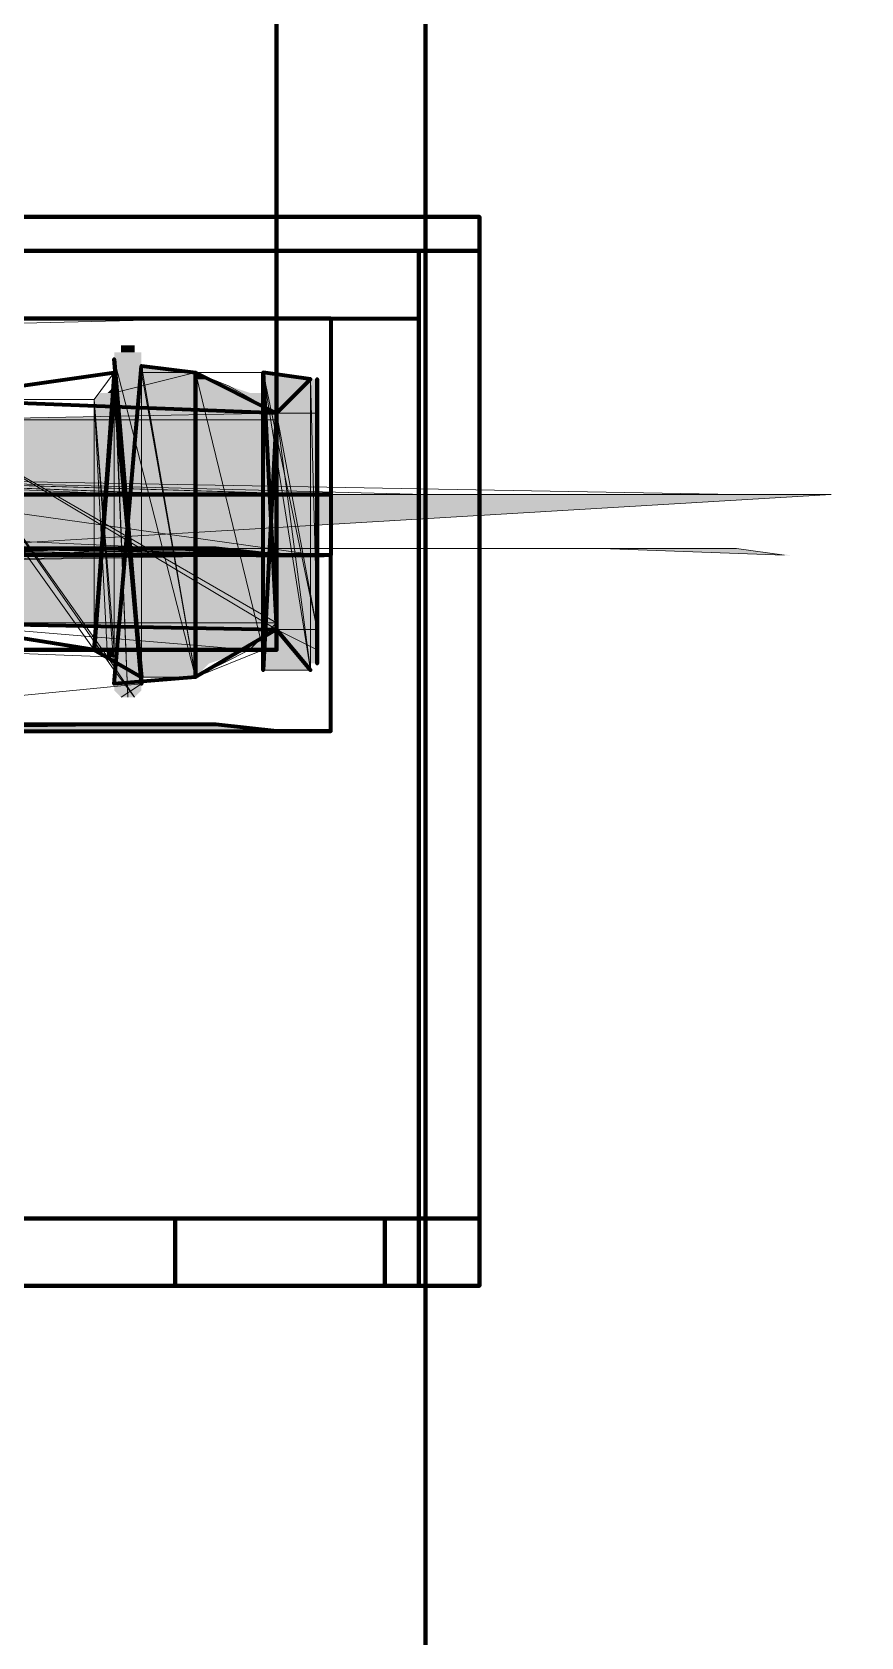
# Model space of a CAD drawing. Extents: x 0 to 1153, y 0 to 816.
# Drawn here: x 536.065 to 537.362, y 625.17 to 627.68 of the extents above; entities that cross this region are included whole.
import ezdxf

# ---------------------------------------------------------------- set-up
doc = ezdxf.new("R2010")
doc.units = 0
doc.header["$MEASUREMENT"] = 0
doc.layers.add('Arch', color=7, linetype='Continuous')
doc.layers.add('Hatch', color=7, linetype='Continuous')

msp = doc.modelspace()

# ---------------------------------------------------------------- hatches: boundary and pattern name
at = {"layer": 'Hatch', "linetype": 'Continuous', "lineweight": 0}
for points in [[(536.2258, 627.1895), (536.2046, 627.1895), (536.2046, 627.1789), (536.2258, 627.1789)], [(536.2363, 627.1683), (536.194, 627.1683), (536.194, 626.6603), (536.2363, 626.6603)], [(536.2363, 627.1683), (536.194, 627.1683), (536.194, 626.6603), (536.2363, 626.6603)], [(536.2363, 627.1578), (536.321, 627.1471), (536.2363, 627.1471)], [(536.2363, 627.1578), (536.2363, 627.1471), (536.321, 626.6709), (536.321, 627.1471)], [(536.2363, 627.1471), (536.321, 627.1471), (536.321, 626.6709)], [(536.4268, 627.1471), (536.4268, 627.1366), (536.5009, 626.6815), (536.5009, 627.1366)], [(536.3422, 627.1366), (536.321, 627.1366), (536.321, 627.126), (536.3739, 627.126)], [(536.3422, 627.1366), (536.321, 627.1366), (536.321, 627.126), (536.3739, 627.126)], [(536.3739, 627.126), (536.321, 627.126), (536.321, 627.1154), (536.4057, 627.1154)], [(536.3739, 627.126), (536.321, 627.126), (536.321, 627.1154), (536.4057, 627.1154)], [(536.4268, 627.1154), (536.321, 627.1154), (536.321, 626.7133), (536.4268, 626.7133)], [(536.4268, 627.1154), (536.321, 627.1154), (536.321, 626.7133), (536.4268, 626.7133)], [(536.4268, 627.1366), (536.5009, 627.1366), (536.5009, 626.6815)], [(536.5115, 627.1154), (536.5115, 627.0836), (536.448, 627.0836)], [(535.8977, 627.0731), (535.8977, 626.7556), (536.448, 626.745), (536.448, 626.7556)], [(535.8977, 627.0731), (536.448, 627.0731), (536.448, 626.7556)], [(535.8977, 627.0731), (535.8977, 626.7556), (536.448, 626.745), (536.448, 626.7556)], [(535.8977, 627.0731), (536.448, 627.0731), (536.448, 626.7556)], [(536.448, 627.0836), (536.448, 626.745), (536.5115, 626.7133), (536.5115, 626.745)], [(536.448, 627.0836), (536.5115, 627.0836), (536.5115, 626.745)], [(536.448, 627.0836), (536.448, 626.745), (536.5115, 626.7133), (536.5115, 626.745)], [(536.448, 627.0836), (536.5115, 627.0836), (536.5115, 626.745)], [(535.8341, 626.9566), (534.4265, 626.9566), (534.4689, 626.8614), (536.5221, 626.8614)], [(537.3158, 626.9566), (535.4214, 626.9566), (534.4583, 626.872), (535.8977, 626.872)], [(536.3528, 626.872), (534.6065, 626.872), (534.5112, 626.8614), (536.448, 626.8614)], [(536.3528, 626.872), (535.4743, 626.872), (535.4743, 626.8614), (536.448, 626.8614)], [(536.956, 626.872), (537.1676, 626.872), (537.2523, 626.8614)], [(536.4057, 626.7133), (536.321, 626.7133), (536.321, 626.7026), (536.3739, 626.7026)], [(536.4057, 626.7133), (536.321, 626.7133), (536.321, 626.7026), (536.3739, 626.7026)], [(536.321, 626.7026), (536.321, 626.6709), (536.3422, 626.6921)], [(536.321, 626.7026), (536.3739, 626.7026), (536.3422, 626.6921)], [(536.321, 626.7026), (536.321, 626.6709), (536.3422, 626.6921)], [(536.321, 626.7026), (536.3739, 626.7026), (536.3422, 626.6921)], [(536.3528, 626.5968), (535.4743, 626.5968), (535.4743, 626.5863), (536.448, 626.5863)]]:
    msp.add_hatch(color=3, dxfattribs=at).paths.add_polyline_path(points, flags=0)
h = msp.add_hatch(color=3, dxfattribs=at)
h.paths.add_polyline_path([(536.2258, 627.1895), (536.2046, 627.1895), (536.2258, 627.1789)], flags=0)
h.paths.add_polyline_path([(536.2046, 627.1895), (536.2258, 627.1789), (536.2046, 627.1789)], flags=0)
h.paths.add_polyline_path([(536.2258, 627.1789), (536.2046, 627.1789)], flags=0)
h.paths.add_polyline_path([(536.2046, 627.1789), (536.2258, 627.1789)], flags=0)
h = msp.add_hatch(color=3, dxfattribs=at)
h.paths.add_polyline_path([(536.2363, 627.1789), (536.194, 627.1789), (536.2363, 627.1683)], flags=0)
h.paths.add_polyline_path([(536.194, 627.1789), (536.2363, 627.1683), (536.194, 627.1683)], flags=0)
h.paths.add_polyline_path([(536.2363, 627.1683), (536.194, 627.1683)], flags=0)
h.paths.add_polyline_path([(536.194, 627.1683), (536.2363, 627.1683)], flags=0)
h = msp.add_hatch(color=3, dxfattribs=at)
h.paths.add_polyline_path([(536.2363, 627.1789), (536.194, 627.1789), (536.2363, 627.1683)], flags=0)
h.paths.add_polyline_path([(536.194, 627.1789), (536.2363, 627.1683), (536.194, 627.1683)], flags=0)
h.paths.add_polyline_path([(536.2363, 627.1683), (536.194, 627.1683)], flags=0)
h.paths.add_polyline_path([(536.194, 627.1683), (536.2363, 627.1683)], flags=0)
h = msp.add_hatch(color=3, dxfattribs=at)
h.paths.add_polyline_path([(536.321, 626.6709), (536.2363, 626.6709)], flags=0)
h.paths.add_polyline_path([(536.2363, 626.6709), (536.2363, 627.1471), (536.321, 626.6709)], is_closed=False, flags=0)
h = msp.add_hatch(color=3, dxfattribs=at)
h.paths.add_polyline_path([(536.321, 626.6709), (536.2363, 626.6709)], flags=0)
h.paths.add_polyline_path([(536.2363, 626.6709), (536.2363, 627.1471), (536.321, 626.6709)], is_closed=False, flags=0)
at = {"layer": 'Hatch', "linetype": 'Continuous', "lineweight": 211}
for points in [[(536.321, 627.1471), (536.3422, 627.1366), (536.321, 627.1366)], [(536.321, 627.1471), (536.3422, 627.1366), (536.321, 627.1366)], [(536.4268, 627.1471), (536.5009, 627.1366), (536.4268, 627.1366)], [(536.5115, 627.1154), (536.5115, 627.0836), (536.448, 627.0836)], [(536.448, 627.0836), (536.448, 627.0731), (535.8977, 627.0731)], [(536.448, 627.0836), (536.448, 627.0731), (535.8977, 627.0731)]]:
    msp.add_hatch(color=3, dxfattribs=at).paths.add_polyline_path(points, flags=0)
at = {"layer": 'Hatch', "linetype": 'Continuous', "lineweight": 0}
h = msp.add_hatch(color=3, dxfattribs=at)
h.paths.add_polyline_path([(536.194, 627.1154), (536.1728, 627.1154), (536.194, 627.1048)], flags=0)
h.paths.add_polyline_path([(536.1728, 627.1154), (536.194, 627.1048), (536.1623, 627.1048)], flags=0)
h.paths.add_polyline_path([(536.194, 627.1048), (536.1623, 627.1048)], flags=0)
h.paths.add_polyline_path([(536.1623, 627.1048), (536.194, 627.1048)], flags=0)
h = msp.add_hatch(color=3, dxfattribs=at)
h.paths.add_polyline_path([(536.194, 627.1154), (536.1728, 627.1154), (536.194, 627.1048)], flags=0)
h.paths.add_polyline_path([(536.1728, 627.1154), (536.194, 627.1048), (536.1623, 627.1048)], flags=0)
h.paths.add_polyline_path([(536.194, 627.1048), (536.1623, 627.1048)], flags=0)
h.paths.add_polyline_path([(536.1623, 627.1048), (536.194, 627.1048)], flags=0)
h = msp.add_hatch(color=3, dxfattribs=at)
h.paths.add_polyline_path([(536.194, 627.1154), (536.194, 627.126)], flags=0)
h.paths.add_polyline_path([(536.194, 627.126), (536.194, 627.1154), (536.1834, 627.1154)], flags=0)
h.paths.add_polyline_path([(536.194, 627.1154), (536.1834, 627.1154)], flags=0)
h.paths.add_polyline_path([(536.1834, 627.1154), (536.194, 627.1154)], flags=0)
h = msp.add_hatch(color=3, dxfattribs=at)
h.paths.add_polyline_path([(536.194, 627.1154), (536.194, 627.126)], flags=0)
h.paths.add_polyline_path([(536.194, 627.126), (536.194, 627.1154), (536.1834, 627.1154)], flags=0)
h.paths.add_polyline_path([(536.194, 627.1154), (536.1834, 627.1154)], flags=0)
h.paths.add_polyline_path([(536.1834, 627.1154), (536.194, 627.1154)], flags=0)
h = msp.add_hatch(color=3, dxfattribs=at)
h.paths.add_polyline_path([(536.5009, 626.6815), (536.4268, 626.6815)], flags=0)
h.paths.add_polyline_path([(536.4268, 626.6815), (536.4268, 627.1366), (536.5009, 626.6815)], is_closed=False, flags=0)
h = msp.add_hatch(color=3, dxfattribs=at)
h.paths.add_polyline_path([(536.5009, 626.6815), (536.4268, 626.6815)], flags=0)
h.paths.add_polyline_path([(536.4268, 626.6815), (536.4268, 627.1366), (536.5009, 626.6815)], is_closed=False, flags=0)
h = msp.add_hatch(color=3, dxfattribs=at)
h.paths.add_polyline_path([(536.5115, 627.1366), (536.5009, 627.1366), (536.5115, 626.6921)], flags=0)
h.paths.add_polyline_path([(536.5009, 627.1366), (536.5115, 626.6921), (536.5009, 626.6921)], flags=0)
h.paths.add_polyline_path([(536.5115, 626.6921), (536.5009, 626.6921)], flags=0)
h.paths.add_polyline_path([(536.5009, 626.6921), (536.5115, 626.6921)], flags=0)
h = msp.add_hatch(color=3, dxfattribs=at)
h.paths.add_polyline_path([(536.5115, 627.1366), (536.5009, 627.1366), (536.5115, 626.6921)], flags=0)
h.paths.add_polyline_path([(536.5009, 627.1366), (536.5115, 626.6921), (536.5009, 626.6921)], flags=0)
h.paths.add_polyline_path([(536.5115, 626.6921), (536.5009, 626.6921)], flags=0)
h.paths.add_polyline_path([(536.5009, 626.6921), (536.5115, 626.6921)], flags=0)
at = {"layer": 'Hatch', "linetype": 'Continuous', "lineweight": 211}
h = msp.add_hatch(color=3, dxfattribs=at)
h.paths.add_polyline_path([(536.1623, 626.7133), (536.1623, 627.1048), (535.8977, 627.1048)], flags=0)
h.paths.add_polyline_path([(536.1623, 627.1048), (535.8977, 627.1048), (536.1623, 626.7133)], flags=0)
h.paths.add_polyline_path([(535.8977, 627.1048), (536.1623, 626.7133), (535.8977, 626.7133)], flags=0)
h.paths.add_polyline_path([(536.1623, 626.7133), (535.8977, 626.7133), (535.8977, 627.1048)], flags=0)
at = {"layer": 'Hatch', "linetype": 'Continuous', "lineweight": 0}
h = msp.add_hatch(color=3, dxfattribs=at)
h.paths.add_polyline_path([(536.194, 627.1048), (536.1623, 627.1048), (536.194, 626.7133)], flags=0)
h.paths.add_polyline_path([(536.1623, 627.1048), (536.194, 626.7133), (536.1623, 626.7133)], flags=0)
h.paths.add_polyline_path([(536.194, 626.7133), (536.1623, 626.7133)], flags=0)
h.paths.add_polyline_path([(536.1623, 626.7133), (536.194, 626.7133)], flags=0)
h = msp.add_hatch(color=3, dxfattribs=at)
h.paths.add_polyline_path([(536.194, 627.1048), (536.1623, 627.1048), (536.194, 626.7133)], flags=0)
h.paths.add_polyline_path([(536.1623, 627.1048), (536.194, 626.7133), (536.1623, 626.7133)], flags=0)
h.paths.add_polyline_path([(536.194, 626.7133), (536.1623, 626.7133)], flags=0)
h.paths.add_polyline_path([(536.1623, 626.7133), (536.194, 626.7133)], flags=0)
h = msp.add_hatch(color=3, dxfattribs=at)
h.paths.add_polyline_path([(536.956, 626.872), (537.2418, 626.8614), (537.2523, 626.8614)], flags=0)
h.paths.add_polyline_path([(537.2418, 626.8614), (537.2629, 626.8614)], flags=0)
h = msp.add_hatch(color=3, dxfattribs=at)
h.paths.add_polyline_path([(536.194, 626.7133), (536.1834, 626.7133), (536.194, 626.7026)], flags=0)
h.paths.add_polyline_path([(536.1834, 626.7133), (536.194, 626.7026), (536.1834, 626.7026)], flags=0)
h.paths.add_polyline_path([(536.194, 626.7026), (536.1834, 626.7026)], flags=0)
h.paths.add_polyline_path([(536.1834, 626.7026), (536.194, 626.7026)], flags=0)
h = msp.add_hatch(color=3, dxfattribs=at)
h.paths.add_polyline_path([(536.194, 626.7133), (536.1834, 626.7133), (536.194, 626.7026)], flags=0)
h.paths.add_polyline_path([(536.1834, 626.7133), (536.194, 626.7026), (536.1834, 626.7026)], flags=0)
h.paths.add_polyline_path([(536.194, 626.7026), (536.1834, 626.7026)], flags=0)
h.paths.add_polyline_path([(536.1834, 626.7026), (536.194, 626.7026)], flags=0)
h = msp.add_hatch(color=3, dxfattribs=at)
h.paths.add_polyline_path([(536.2363, 626.6603), (536.194, 626.6603), (536.2363, 626.6497)], flags=0)
h.paths.add_polyline_path([(536.194, 626.6603), (536.2363, 626.6497), (536.194, 626.6497)], flags=0)
h.paths.add_polyline_path([(536.2363, 626.6497), (536.194, 626.6497)], flags=0)
h.paths.add_polyline_path([(536.194, 626.6497), (536.2363, 626.6497)], flags=0)
h.paths.add_polyline_path([(536.2363, 626.6497), (536.194, 626.6497)], flags=0)
h.paths.add_polyline_path([(536.194, 626.6497), (536.2363, 626.6497)], is_closed=False, flags=0)
h = msp.add_hatch(color=3, dxfattribs=at)
h.paths.add_polyline_path([(536.2363, 626.6603), (536.194, 626.6603), (536.2363, 626.6497)], flags=0)
h.paths.add_polyline_path([(536.194, 626.6603), (536.2363, 626.6497), (536.194, 626.6497)], flags=0)
h.paths.add_polyline_path([(536.2363, 626.6497), (536.194, 626.6497)], flags=0)
h.paths.add_polyline_path([(536.194, 626.6497), (536.2363, 626.6497)], flags=0)
h = msp.add_hatch(color=3, dxfattribs=at)
h.paths.add_polyline_path([(536.2363, 626.6497), (536.194, 626.6497), (536.2258, 626.6392)], flags=0)
h.paths.add_polyline_path([(536.194, 626.6497), (536.2258, 626.6392), (536.2046, 626.6392)], flags=0)
h.paths.add_polyline_path([(536.2258, 626.6392), (536.2046, 626.6392)], flags=0)
h.paths.add_polyline_path([(536.2046, 626.6392), (536.2258, 626.6392)], flags=0)
h.paths.add_polyline_path([(536.2258, 626.6392), (536.2046, 626.6392)], flags=0)
h.paths.add_polyline_path([(536.2046, 626.6392), (536.2258, 626.6392)], is_closed=False, flags=0)
h.paths.add_polyline_path([(536.2046, 626.6392), (536.2258, 626.6392)], flags=0)
h = msp.add_hatch(color=3, dxfattribs=at)
h.paths.add_polyline_path([(536.2363, 626.6497), (536.2046, 626.6497), (536.2258, 626.6392)], flags=0)
h.paths.add_polyline_path([(536.2046, 626.6497), (536.2258, 626.6392), (536.2046, 626.6392)], flags=0)
h.paths.add_polyline_path([(536.2258, 626.6392), (536.2046, 626.6392)], flags=0)
h.paths.add_polyline_path([(536.2046, 626.6392), (536.2258, 626.6392)], flags=0)
h.paths.add_polyline_path([(536.2258, 626.6392), (536.2046, 626.6392)], flags=0)
h.paths.add_polyline_path([(536.2046, 626.6392), (536.2258, 626.6392)], is_closed=False, flags=0)

# ---------------------------------------------------------------- linework, layer by layer
at = {"layer": 'Arch', "color": 11, "linetype": 'Continuous', "lineweight": 211}
for points in [[(628.4912, 631.6027), (494.8343, 631.6027), (628.4912, 631.6027), (536.6808, 631.6027), (536.6808, 592.0951), (536.6808, 631.6027), (536.0353, 631.6027), (536.0353, 572.5901), (536.0353, 631.6027), (536.6808, 631.6027), (536.6808, 572.5901), (628.4912, 572.5901)], [(628.4912, 631.6027), (536.6808, 631.6027), (536.6808, 572.5901), (628.4912, 572.5901)]]:
    msp.add_lwpolyline(points, dxfattribs=at)
msp.add_lwpolyline([(565.531, 592.0951), (565.531, 631.6027), (536.6808, 631.6027), (536.6808, 592.0951), (565.531, 592.0951), (565.531, 631.6027), (566.1765, 631.6027), (566.1765, 591.4496), (566.1765, 631.6027), (565.531, 631.6027), (536.6808, 631.6027), (536.6808, 592.0951), (565.531, 592.0951), (565.531, 631.6027), (565.531, 592.0951), (536.6808, 592.0951)], close=True, dxfattribs=at)
at = {"layer": 'Hatch', "color": 3, "linetype": 'Continuous', "lineweight": 0}
msp.add_line((536.8713, 626.872), (536.4374, 626.872), dxfattribs=at)
at = {"layer": 'Hatch', "color": 3, "linetype": 'Continuous', "lineweight": 211}
for points in [[(534.8287, 628.3325), (536.448, 628.3325), (536.448, 626.7133), (534.8287, 626.7133), (534.8287, 628.3325), (534.8287, 626.7133), (536.448, 626.7133), (536.448, 628.3325)], [(536.7655, 627.3377), (531.9183, 627.3377), (531.9183, 627.3906), (531.9183, 627.3377), (531.9183, 627.3906), (531.9183, 627.3377), (536.7655, 627.3377), (536.7655, 627.3906), (536.7655, 627.3377), (531.9183, 627.3377), (536.7655, 627.3377), (531.9183, 627.3377), (536.7655, 627.3377), (536.7655, 625.7184), (536.7655, 625.8242), (536.7655, 625.7184), (536.7655, 627.3377), (536.7655, 627.3906), (531.9183, 627.3906), (536.7655, 627.3906), (531.9183, 627.3906), (536.7655, 627.3906)], [(531.9183, 625.7184), (531.9183, 627.3377), (531.9183, 625.7184), (536.7655, 625.7184)], [(532.0242, 627.3377), (532.0242, 625.7184), (536.6703, 625.7184), (532.0242, 625.7184), (532.0242, 627.3377), (536.6703, 627.3377), (532.0242, 627.3377), (532.0242, 627.3377), (532.0242, 627.2318), (536.6703, 627.2318), (536.6703, 627.3377), (532.0242, 627.3377), (532.0242, 627.2318), (536.6703, 627.2318), (536.6703, 627.3377)], [(536.5115, 626.7133), (536.5115, 627.1154), (536.5115, 626.6921), (536.5115, 627.1366)], [(531.9183, 625.8242), (531.9183, 625.7184), (536.7655, 625.7184), (531.9183, 625.7184), (531.9183, 625.8242), (536.7655, 625.8242)], [(536.6173, 625.8242), (536.6173, 625.7184), (532.0771, 625.7184), (536.6173, 625.7184), (536.6173, 625.8242), (532.0771, 625.8242), (532.0771, 625.7184), (536.6173, 625.7184), (532.0771, 625.7184), (532.0771, 625.8242), (536.6173, 625.8242), (532.0771, 625.8242), (536.6173, 625.8242), (536.6173, 625.7184)], [(536.2893, 625.8242), (534.67, 625.8242), (534.67, 625.7184), (534.67, 625.8242), (536.2893, 625.8242), (536.2893, 625.7184), (534.67, 625.7184), (536.2893, 625.7184), (536.2893, 625.8242), (534.67, 625.8242), (536.2893, 625.8242), (536.2893, 625.7184)], [(534.67, 625.7184), (534.67, 625.8242), (534.67, 625.7184), (536.2893, 625.7184)]]:
    msp.add_lwpolyline(points, close=True, dxfattribs=at)
for points in [[(536.6703, 627.3377), (536.6703, 625.7184), (536.6703, 627.3377)], [(534.4265, 627.2318), (536.5327, 627.2318), (536.5327, 626.9566), (536.5327, 626.8614), (536.448, 626.8614), (536.3528, 626.872), (534.6065, 626.872)], [(536.5327, 627.2318), (535.4743, 627.2318), (534.4265, 627.2318)], [(536.6703, 627.2318), (536.6703, 627.2318), (536.6703, 627.2318)], [(536.448, 627.0836), (536.448, 626.745), (536.448, 627.0836), (536.4268, 626.6815), (536.4268, 627.1471), (536.448, 626.745), (536.448, 627.0836), (535.8977, 627.1048), (536.194, 627.1471), (536.2363, 626.6603), (536.194, 627.1683), (536.2363, 626.6603), (536.194, 627.1471), (536.1623, 626.7133), (535.8977, 626.7556), (536.448, 626.745), (536.5009, 626.6815), (536.448, 626.745), (536.321, 626.6709), (536.194, 626.6603), (536.2363, 627.1578), (536.321, 627.1471), (536.448, 627.0836), (536.5009, 627.1366), (536.4268, 627.1471)], [(536.321, 627.1471), (536.321, 626.6709), (536.321, 627.1471)], [(536.1623, 626.7133), (536.194, 627.126), (536.1623, 626.7133), (536.2363, 626.6709), (536.194, 627.126), (536.2363, 626.6709)], [(535.8024, 626.9566), (536.5327, 626.9566), (534.4265, 626.9566), (536.5327, 626.9566), (535.4743, 626.9566), (535.6119, 626.9566), (535.3473, 626.9566), (535.4743, 626.9566), (535.3473, 626.9566), (535.6119, 626.9566), (535.4743, 626.9566), (534.4265, 626.9566)], [(535.8024, 626.872), (536.2998, 626.872), (536.4162, 626.8614), (536.5221, 626.8614), (534.4265, 626.8614), (534.5959, 626.8614), (534.7123, 626.872), (535.8977, 626.9143), (535.8977, 626.7133)], [(534.4265, 626.5863), (536.5327, 626.5863), (536.5327, 626.8614), (535.3473, 626.8614)], [(536.448, 626.7133), (536.448, 626.7133), (536.448, 626.7133)], [(536.5327, 626.5863), (536.448, 626.5863), (536.3528, 626.5968), (535.4743, 626.5968)]]:
    msp.add_lwpolyline(points, dxfattribs=at)
at = {"layer": 'Hatch', "color": 3, "linetype": 'Continuous', "lineweight": 0}
for points in [[(534.4478, 627.2318), (536.448, 627.2318), (534.4478, 627.2318), (536.5115, 627.2318), (534.4478, 627.2318), (536.5115, 627.2318), (534.4372, 627.2318), (536.5221, 627.2318), (534.4372, 627.2318), (536.5221, 627.2318), (534.4372, 627.2318)], [(534.4372, 627.2318), (536.5221, 627.2318), (534.4478, 627.2318), (536.5115, 627.2318), (534.4372, 627.2318)], [(534.4478, 627.2318), (536.5115, 627.2318), (536.448, 627.2318), (534.5112, 627.2318), (536.3528, 627.2318), (536.448, 627.2318), (534.5112, 627.2318)], [(534.4478, 627.2318), (536.5221, 627.2318), (535.4743, 627.2318)], [(534.4478, 627.2318), (536.5115, 627.2318), (534.5112, 627.2318)], [(534.5112, 627.2318), (536.5115, 627.2318), (536.448, 627.2318), (535.4743, 627.2318), (536.5327, 627.2318), (535.4743, 627.2318), (536.5327, 627.2318), (535.4743, 627.2318), (536.5115, 627.2318), (535.4743, 627.2318), (536.5327, 627.2318), (535.4743, 627.2318), (536.5327, 627.2318), (535.4743, 627.2318), (536.5115, 627.2318), (535.4743, 627.2318), (536.5115, 627.2318), (535.4743, 627.2318), (536.5115, 627.2318), (535.4743, 627.2318), (536.448, 627.2318), (535.4743, 627.2318), (536.448, 627.2318), (535.4743, 627.2318), (536.448, 627.2318), (535.4743, 627.2318), (536.3528, 627.2318), (535.4743, 627.2318), (536.3528, 627.2318), (535.4743, 627.2318), (536.3528, 627.2318), (534.6065, 627.2318), (536.3528, 627.2318), (535.4743, 627.2318), (536.2258, 627.2318), (535.4743, 627.2318), (536.2258, 627.2318), (535.4743, 627.2318), (536.2258, 627.2318), (535.4743, 627.2318), (536.067, 627.2318), (535.4743, 627.2318), (536.067, 627.2318), (535.4743, 627.2318), (536.067, 627.2318), (534.8923, 627.2318), (536.067, 627.2318), (535.4743, 627.2318)], [(534.5112, 627.2318), (536.448, 627.2318), (534.5112, 627.2318), (536.3528, 627.2318), (534.6065, 627.2318), (536.2258, 627.2318), (534.7335, 627.2318), (536.067, 627.2318), (534.8923, 627.2318)], [(534.7335, 627.2318), (535.4743, 627.2318), (534.5112, 627.2318), (536.448, 627.2318), (534.5112, 627.2318)], [(534.6065, 627.2318), (536.2258, 627.2318), (534.7335, 627.2318), (536.067, 627.2318), (536.2258, 627.2318), (534.7335, 627.2318)], [(534.7335, 627.2318), (536.2258, 627.2318), (536.3528, 627.2318), (534.6065, 627.1895)], [(534.6065, 627.2318), (536.448, 627.2318), (535.4743, 627.2318)], [(535.4743, 627.2318), (536.3528, 627.2318), (534.7335, 627.2318), (536.2258, 627.2318), (534.7335, 627.2318), (536.3528, 627.2318), (534.6065, 627.2318), (536.3528, 627.2318), (535.4743, 627.2318), (536.448, 627.2318), (534.6065, 627.2318)], [(535.8765, 627.2318), (536.067, 627.2318), (534.8923, 627.2318)], [(535.0722, 627.2318), (536.067, 627.2318), (534.8923, 627.2318)], [(534.8923, 627.2318), (536.2258, 627.2318), (534.8923, 627.2318), (536.067, 627.2318), (535.0722, 627.2318)], [(535.4743, 627.2318), (536.5221, 627.2318), (535.5484, 627.2318), (536.5221, 627.2318), (535.5484, 627.2318), (536.5221, 627.2318), (535.5695, 627.2318), (536.5221, 627.2318), (535.5801, 627.2318), (536.5221, 627.2318), (535.5801, 627.2318), (536.5221, 627.2318), (535.5908, 627.2318), (536.5221, 627.2318), (535.6013, 627.2318), (536.5221, 627.2318), (535.6013, 627.2318), (536.5221, 627.2318), (535.6119, 627.2318), (536.5327, 627.2318), (535.6013, 627.2318), (536.5327, 627.2318), (535.6119, 627.2318), (536.5327, 627.2318), (535.6119, 627.2318), (536.5327, 627.2318), (535.6119, 627.2318), (536.5327, 627.2318), (535.6119, 627.2318), (536.5327, 627.2318), (535.6013, 627.2318), (536.5221, 627.2318), (535.6013, 627.2318), (536.5221, 627.2318), (535.5908, 627.2318), (536.5221, 627.2318), (535.5908, 627.2318), (536.5221, 627.2318), (535.5801, 627.2318), (536.5221, 627.2318), (535.5801, 627.2318), (536.5221, 627.2318), (535.5801, 627.2318), (536.5221, 627.2318), (535.5695, 627.2318), (536.5221, 627.2318), (535.5695, 627.2318), (536.5221, 627.2318), (535.5484, 627.2318), (536.5221, 627.2318), (535.5484, 627.2318), (536.5221, 627.2318), (535.5484, 627.2318), (536.5221, 627.2318), (535.5272, 627.2318), (536.5221, 627.2318), (535.5272, 627.2318), (536.5221, 627.2318), (535.5061, 627.2318), (536.5221, 627.2318), (535.5061, 627.2318), (536.5221, 627.2318), (535.5061, 627.2318), (536.5221, 627.2318), (535.4532, 627.2318)], [(535.8765, 627.2318), (536.067, 627.2318), (535.4743, 627.2318), (536.067, 627.2318), (536.2258, 627.2318), (535.4743, 627.2318), (536.2258, 627.2318), (536.3528, 627.2318), (535.4743, 627.2318), (536.3528, 627.2318), (536.448, 627.2318), (535.4743, 627.2318)], [(535.5061, 627.2318), (536.5221, 627.2318), (535.4743, 627.2318), (536.5221, 627.2318), (535.5272, 627.2318)], [(535.4743, 627.2318), (536.5221, 627.2318), (535.4743, 627.2318), (536.5115, 627.2318), (535.4743, 627.2318)], [(535.5272, 627.2318), (536.5221, 627.2318), (535.5484, 627.2318), (536.5221, 627.2318), (535.5695, 627.2318), (536.5221, 627.2318), (535.5801, 627.2318), (536.5221, 627.2318), (535.5908, 627.2318), (536.5221, 627.2318), (535.6013, 627.2318), (536.5221, 627.2318), (535.6119, 627.2318), (536.5327, 627.2318), (535.6013, 627.2318), (536.5221, 627.2318), (535.4743, 627.2318)], [(536.5115, 627.2318), (535.4743, 627.2318)], [(535.4743, 627.2318), (536.2258, 627.2318), (535.4743, 627.2318), (536.067, 627.2318), (535.4743, 627.2318)], [(535.8977, 627.0731), (536.448, 626.7556), (535.8977, 627.0731), (536.448, 626.745), (535.8977, 626.7556), (536.4057, 626.7133), (536.448, 626.7556), (535.8977, 627.0731), (536.448, 627.0836), (535.8977, 627.1048), (536.194, 626.6815), (536.1623, 627.1048), (536.194, 626.6815), (536.2258, 626.6392), (536.1834, 626.7026), (536.1623, 627.1048), (536.194, 627.1471), (536.1623, 627.1048), (536.194, 626.7133), (536.1623, 627.1048), (536.194, 627.1471), (536.2152, 626.6392), (536.194, 627.1683), (536.2363, 626.6603), (536.194, 627.1683), (536.321, 626.6709), (536.2363, 626.6709), (536.321, 626.6709), (536.2363, 627.1471), (536.321, 626.6709), (536.2363, 626.6709), (536.321, 626.6709), (536.4057, 626.7133), (536.321, 626.6709), (536.2363, 627.1578), (536.321, 627.1471), (536.321, 626.6709), (536.4057, 626.7133), (536.321, 626.6709), (536.4268, 626.7133), (536.4268, 627.1471), (536.321, 627.1471), (536.4268, 627.1471), (536.321, 627.1471), (536.4268, 627.1471), (536.321, 627.1471), (536.3739, 627.126), (536.321, 627.1471), (536.321, 626.6709), (536.4268, 626.7133), (536.4268, 627.1471), (536.321, 627.1471), (536.4268, 627.1471), (536.321, 627.1471), (536.4268, 627.1471), (536.5009, 626.6815), (536.4268, 626.6815), (536.5009, 626.6815), (536.4268, 627.1471), (536.321, 627.1471), (536.3739, 627.126), (536.448, 627.0836), (536.5009, 627.1366), (536.4268, 627.1471), (536.5009, 626.6815), (536.4268, 626.6815), (536.5009, 626.6815), (536.4268, 627.1471)], [(535.8977, 627.0731), (536.448, 627.0731), (536.448, 626.7556), (535.8977, 626.7556), (536.1623, 626.7133), (536.1623, 627.1048), (536.194, 626.7133), (536.194, 627.1683), (536.2363, 626.6603), (536.194, 627.1683), (536.2363, 626.6603), (536.2046, 626.6392)], [(536.321, 627.1471), (536.321, 626.6709), (536.2363, 626.6709), (536.2363, 627.1471), (536.321, 627.1471), (536.2363, 627.1471), (536.321, 627.1471), (536.321, 626.6709), (536.3739, 626.7026), (536.321, 626.6709), (536.3739, 626.7026), (536.321, 626.6709), (536.4057, 626.7133), (536.321, 626.6709), (536.4057, 626.7133), (536.321, 626.6709), (536.2363, 626.6709), (536.2363, 627.1471), (536.321, 627.1471), (536.4268, 626.7133), (536.321, 626.6709), (536.3739, 626.7026), (536.321, 626.6709), (536.3739, 626.7026), (536.321, 626.6709), (536.4057, 626.7133), (536.321, 626.6709), (536.4057, 626.7133), (536.321, 626.6709), (536.4268, 626.7133), (536.321, 627.1471), (536.4268, 627.1471), (536.321, 627.1471), (536.4268, 627.1471), (536.321, 627.1471), (536.3739, 627.126), (536.321, 627.1471), (536.3739, 627.126), (536.321, 627.1471), (536.4268, 626.7133), (536.321, 627.1471), (536.448, 627.0836), (536.5115, 626.745), (536.4268, 627.1471), (536.321, 627.1471), (536.4268, 627.1471), (536.5009, 627.1366), (536.5009, 626.6815), (536.4268, 626.6815), (536.4268, 627.1471), (536.5009, 627.1366), (536.5009, 626.6815), (536.4268, 626.6815), (536.4268, 627.1471), (536.5009, 627.1366), (536.4268, 627.1471), (536.5009, 627.1366), (536.5009, 626.6815), (536.5009, 627.1366), (536.5009, 626.6815), (536.5009, 627.1366), (536.448, 627.0836), (536.5009, 626.6815), (536.448, 626.745), (536.5115, 626.745), (536.4268, 627.1471), (536.321, 627.1471), (536.3739, 627.126), (536.321, 627.1471), (536.3739, 627.126), (536.321, 627.1471), (536.194, 627.1154), (536.1623, 626.7133), (535.8977, 627.0836)], [(536.5009, 626.6921), (536.5009, 627.1366), (536.5009, 626.6921), (536.5009, 627.1366), (536.5115, 626.745)], [(535.8977, 627.1048), (535.8977, 626.7133), (536.1834, 626.7026), (535.8977, 627.1048), (536.1623, 627.1048), (535.8977, 627.1048), (536.1834, 626.7026), (536.1623, 627.1048), (536.1834, 626.7026), (536.194, 626.7026)], [(535.8977, 627.0731), (536.448, 627.0731), (535.8977, 627.0731), (536.448, 627.0731), (536.448, 626.7556), (535.8977, 626.7556), (536.448, 626.7556), (535.8977, 626.7556)], [(535.3897, 626.9884), (537.1676, 626.9566), (536.6808, 626.9566), (537.03, 626.9566), (536.448, 626.9566), (534.4265, 626.9566), (536.5221, 626.8614), (534.4583, 626.872)], [(534.5112, 626.9566), (536.3104, 626.9566), (535.4532, 626.9884)], [(534.5112, 626.9566), (536.3104, 626.9566), (535.4532, 626.9884)], [(536.6808, 626.9566), (535.4532, 626.9884), (536.321, 626.9566), (535.4532, 626.9884)], [(535.5272, 626.9566), (536.321, 626.9566), (535.4532, 626.9884), (536.2258, 626.9566), (535.7601, 626.9566)], [(535.7601, 626.9566), (536.2469, 626.9566), (535.5272, 626.9566), (536.321, 626.9566), (535.4532, 626.9884)], [(535.4532, 626.9884), (536.5115, 626.9566), (535.8341, 626.9566)], [(535.4532, 626.9884), (536.5221, 626.9566), (535.5061, 626.9566), (536.5221, 626.9566), (535.5272, 626.9566), (536.5221, 626.9566), (535.5484, 626.9566), (536.5221, 626.9566), (535.5695, 626.9566), (536.5221, 626.9566), (535.5908, 626.9566), (536.5221, 626.9566), (535.6013, 626.9566), (536.5221, 626.9566), (535.6013, 626.9566), (536.5327, 626.9566), (535.6013, 626.9566), (536.5221, 626.9566), (535.5908, 626.9566), (536.5009, 626.9566), (535.5695, 626.9566), (536.4903, 626.9566), (535.5484, 626.9566), (536.4798, 626.9566), (535.5272, 626.9566)], [(535.9612, 626.9566), (536.448, 626.9566), (534.4265, 626.9566)], [(534.4478, 626.872), (536.5221, 626.8614), (534.4265, 626.9566), (536.4798, 626.9566), (534.5112, 626.9566)], [(536.2258, 626.9566), (535.4743, 626.9566), (536.067, 626.9566), (535.4743, 626.9566), (534.4265, 626.9566), (534.5007, 626.9566), (535.4425, 626.872), (534.4265, 626.872), (535.4425, 626.872)], [(534.6065, 626.9566), (536.2363, 626.9566), (536.8713, 626.9566), (535.432, 626.9566), (536.4798, 626.9566), (534.4372, 626.9566)], [(535.8341, 626.9566), (536.4057, 626.9566), (534.5007, 626.9566), (536.4585, 626.9566), (534.4478, 626.9566), (536.5221, 626.9566), (534.4372, 626.9566), (536.5221, 626.9566), (534.4372, 626.9566), (536.5115, 626.9566), (534.4478, 626.9566), (536.5115, 626.9566), (534.4478, 626.9566), (536.5115, 626.9566), (534.4478, 626.9566), (536.5115, 626.9566), (534.4478, 626.9566), (536.4585, 626.9566), (534.5007, 626.9566), (536.4585, 626.9566), (534.5007, 626.9566), (536.4585, 626.9566), (534.5007, 626.9566), (536.4585, 626.9566), (535.8236, 626.9566), (536.4057, 626.9566), (534.5853, 626.9566)], [(534.4372, 626.9566), (536.4798, 626.9566), (534.4372, 626.9566)], [(536.3528, 626.9566), (535.4743, 626.9566), (536.448, 626.9566), (535.4743, 626.9566), (534.6383, 626.9566), (534.5007, 626.9566), (534.4372, 626.9566), (534.5007, 626.8614), (534.9028, 626.872), (534.4478, 626.872), (534.9028, 626.872)], [(535.4425, 626.9566), (536.8713, 626.9566), (536.448, 626.9566), (534.4478, 626.9566)], [(534.5112, 626.9566), (536.3422, 626.9566), (536.2363, 626.9566), (536.8713, 626.9566), (536.6808, 626.9566), (537.1676, 626.9566), (537.03, 626.9566), (536.4374, 626.9566), (537.03, 626.9566), (535.432, 626.9566), (536.4798, 626.9566), (536.3422, 626.9566), (534.5007, 626.9566)], [(535.8341, 626.9566), (536.4585, 626.9566), (534.5112, 626.9566)], [(534.8499, 626.9566), (536.1199, 626.9566), (534.7018, 626.9566), (536.2575, 626.9566), (534.5853, 626.9566), (536.3739, 626.9566), (534.5853, 626.9566), (536.3739, 626.9566), (534.5853, 626.9566), (536.3739, 626.9566), (534.5853, 626.9566), (536.2575, 626.9566), (534.7018, 626.9566), (536.2575, 626.9566), (534.7018, 626.9566), (536.2575, 626.9566), (534.7018, 626.9566), (536.1199, 626.9566), (534.8393, 626.9566), (536.1093, 626.9566), (534.8393, 626.9566), (536.1093, 626.9566), (534.8499, 626.9566), (536.1093, 626.9566), (535.8341, 626.9566), (536.5115, 626.9566), (535.8236, 626.9566), (536.5115, 626.9566), (535.8236, 626.9566), (536.5115, 626.9566), (535.8236, 626.9566), (536.4585, 626.9566), (536.5115, 626.9566), (535.4425, 626.9566)], [(534.6065, 626.9566), (536.3528, 626.9566), (536.2258, 626.9566), (535.4743, 626.9566), (536.067, 626.9566), (536.448, 626.9566), (536.3528, 626.9566), (535.4743, 626.9566), (536.3528, 626.9566), (535.4743, 626.9566)], [(534.6065, 626.9566), (536.3739, 626.9566), (535.8341, 626.9566), (536.2363, 626.9566), (534.6065, 626.9566), (536.2258, 626.9566), (535.5484, 626.9566)], [(534.8499, 626.9566), (536.1199, 626.9566), (534.7335, 626.9566)], [(534.7335, 626.9566), (536.2575, 626.9566), (536.1516, 626.9566), (536.067, 626.9566), (536.0035, 626.9566)], [(535.0933, 626.9566), (536.067, 626.9566), (534.9028, 626.9566), (536.1516, 626.9566), (534.7335, 626.9566), (536.2469, 626.9566), (536.0035, 626.9566)], [(534.9028, 626.9566), (536.1516, 626.9566), (534.7335, 626.9566)], [(534.7335, 626.9566), (536.2575, 626.9566), (535.8341, 626.9566)], [(535.5272, 626.9566), (536.4798, 626.9566), (536.6808, 626.9566), (536.067, 626.9566), (536.6808, 626.9566), (536.067, 626.9566), (534.9028, 626.9566)], [(535.0933, 626.9566), (536.067, 626.9566), (534.9028, 626.9566)], [(537.2629, 626.9566), (535.432, 626.9566), (537.2629, 626.9566), (535.432, 626.9566), (536.8713, 626.9566), (535.432, 626.9566), (534.9028, 626.9566), (535.1674, 626.9566)], [(535.4002, 626.9566), (536.4692, 626.9566), (535.4425, 626.9566), (536.4692, 626.9566), (535.4743, 626.9566), (536.6808, 626.9566), (537.1676, 626.9566), (536.6808, 626.9566), (535.4425, 626.9566)], [(535.8977, 626.872), (537.3158, 626.9566), (535.4214, 626.9566)], [(535.4743, 626.9566), (537.03, 626.9566), (535.432, 626.9566), (537.03, 626.9566), (535.432, 626.9566), (537.1676, 626.9566), (535.432, 626.9566), (537.1676, 626.9566), (535.432, 626.9566), (537.1676, 626.9566), (537.2629, 626.9566), (536.956, 626.9566), (537.2523, 626.9566), (536.956, 626.9566), (537.2523, 626.9566), (536.956, 626.9566), (537.2523, 626.9566), (535.4214, 626.9566), (537.3158, 626.9566), (535.4214, 626.9566), (537.3158, 626.9566), (535.4214, 626.9566)], [(535.8977, 626.872), (535.4214, 626.9566), (537.3158, 626.9566)], [(535.8341, 626.9566), (536.4585, 626.9566), (535.8236, 626.9566), (536.4585, 626.9566), (535.4425, 626.9566)], [(535.4425, 626.9566), (536.6808, 626.9566), (535.4425, 626.9566), (536.6808, 626.9566), (536.8713, 626.9566), (536.2258, 626.9566), (535.5272, 626.9566)], [(535.4532, 626.9566), (536.3104, 626.9566), (536.2469, 626.9566), (536.0035, 626.9566)], [(535.9083, 626.9566), (536.2258, 626.9566), (536.8713, 626.9566), (537.03, 626.9566), (536.4057, 626.9566), (535.8341, 626.9566), (536.5115, 626.8614), (536.448, 626.8614), (535.4743, 626.8614), (536.448, 626.8614), (535.4743, 626.8614), (536.5327, 626.8614), (535.4743, 626.8614), (536.5327, 626.8614), (535.4743, 626.8614), (536.5115, 626.8614), (535.4743, 626.8614), (536.5327, 626.8614), (535.4743, 626.8614), (536.5327, 626.8614), (535.4743, 626.8614), (536.5115, 626.8614), (535.4743, 626.8614), (536.5115, 626.8614), (535.4743, 626.8614), (536.5115, 626.8614), (535.4743, 626.872), (536.3528, 626.872), (535.4743, 626.872), (536.3528, 626.872), (535.4743, 626.872)], [(536.0035, 626.9566), (536.2469, 626.9566), (536.4798, 626.9566), (535.4743, 626.9566)], [(535.4743, 626.9566), (536.4798, 626.9566), (535.4743, 626.9566)], [(535.4743, 626.9566), (536.4798, 626.9566), (535.5061, 626.9566), (536.4798, 626.9566), (535.5061, 626.9566), (536.4798, 626.9566), (535.5272, 626.9566), (536.4798, 626.9566), (535.5272, 626.9566), (536.4798, 626.9566), (535.5484, 626.9566), (536.4903, 626.9566), (535.5484, 626.9566), (536.5009, 626.9566), (535.5695, 626.9566), (536.5009, 626.9566), (535.5908, 626.9566), (536.5115, 626.9566), (535.5908, 626.9566), (536.5221, 626.9566), (535.6013, 626.9566), (536.5221, 626.9566), (535.6013, 626.9566), (536.5221, 626.9566), (535.6013, 626.9566), (536.5327, 626.9566), (535.6013, 626.9566), (536.5327, 626.9566), (535.6119, 626.9566), (536.5327, 626.9566), (535.6119, 626.9566), (536.5327, 626.9566), (535.6119, 626.9566), (536.5327, 626.9566), (535.6013, 626.9566), (536.5221, 626.9566), (535.6013, 626.9566), (536.5221, 626.9566), (535.6013, 626.9566), (536.5221, 626.9566), (535.5695, 626.9566), (536.5221, 626.9566), (535.5908, 626.9566), (536.5221, 626.9566), (535.5695, 626.9566), (536.5221, 626.9566), (535.5272, 626.9566), (536.5221, 626.9566), (535.5484, 626.9566), (536.5221, 626.9566), (535.5272, 626.9566), (536.5221, 626.9566), (535.4743, 626.9566)], [(535.4743, 626.9566), (536.321, 626.9566), (535.4743, 626.9566)], [(535.4743, 626.9566), (536.067, 626.9566), (536.2258, 626.9566), (535.4743, 626.9566)], [(535.9612, 626.9566), (536.5115, 626.9566), (536.448, 626.9566), (535.4743, 626.9566), (536.448, 626.9566), (535.4743, 626.9566), (536.5327, 626.9566), (535.4743, 626.9566), (536.5327, 626.9566), (535.4743, 626.9566), (536.5115, 626.9566), (535.4743, 626.9566), (536.5327, 626.9566), (535.4743, 626.9566), (536.5327, 626.9566), (535.4743, 626.9566), (536.5115, 626.9566), (535.4743, 626.9566), (536.5115, 626.9566), (535.4743, 626.9566), (536.5115, 626.9566), (535.4743, 626.9566), (536.448, 626.9566), (535.4743, 626.9566), (536.448, 626.9566), (535.4743, 626.9566), (536.3528, 626.9566), (535.4743, 626.9566), (536.3528, 626.9566), (535.4743, 626.9566), (536.2258, 626.9566), (535.4743, 626.9566), (536.2258, 626.9566), (535.4743, 626.9566), (536.2469, 626.9566), (535.5272, 626.9566), (536.2469, 626.9566), (535.5272, 626.9566), (536.2258, 626.9566), (535.4743, 626.9566), (536.067, 626.9566), (535.4743, 626.9566), (536.067, 626.9566), (535.4743, 626.9566), (536.067, 626.9566), (535.4743, 626.9566)], [(535.5272, 626.9566), (536.5221, 626.9566), (535.5061, 626.9566)], [(535.8341, 626.9566), (536.3739, 626.9566), (535.8236, 626.9566), (536.3739, 626.9566), (536.2575, 626.9566), (535.8341, 626.9566), (536.2575, 626.9566), (535.8341, 626.9566), (536.1199, 626.9566), (536.2575, 626.9566), (535.5272, 626.9566)], [(535.8341, 626.9566), (536.1199, 626.9566), (535.9506, 626.9566)], [(535.8341, 626.9566), (536.1199, 626.9566), (535.8341, 626.9566)], [(535.9083, 626.9566), (536.2258, 626.9566), (536.6808, 626.9566), (536.067, 626.9566), (535.8765, 626.9566)], [(535.8977, 626.9566), (536.2469, 626.9566), (535.9083, 626.9566)], [(536.0035, 626.9566), (536.4692, 626.9566), (535.9612, 626.9566)], [(534.4372, 626.8614), (536.5115, 626.8614), (534.5112, 626.8614), (536.448, 626.8614), (534.6065, 626.872), (536.3528, 626.8614), (534.7335, 626.872), (536.2258, 626.872), (534.8923, 626.872)], [(534.4372, 626.872), (536.5115, 626.8614), (534.4583, 626.8614), (536.5115, 626.8614), (536.067, 626.872)], [(534.4478, 626.8614), (536.5115, 626.8614), (536.448, 626.8614), (536.3528, 626.8614), (534.6065, 626.8614), (536.2258, 626.8614), (534.7335, 626.872)], [(534.4478, 626.8614), (536.5221, 626.8614), (535.4743, 626.872)], [(535.9612, 626.872), (536.5115, 626.8614), (534.4478, 626.8614), (536.5115, 626.8614), (534.4478, 626.8614), (536.5115, 626.8614), (534.4478, 626.8614), (536.5115, 626.8614), (534.4583, 626.8614), (536.5327, 626.8614), (534.4689, 626.8614), (536.5221, 626.8614), (534.4583, 626.872)], [(534.8499, 626.8614), (536.1199, 626.8614), (534.8393, 626.8614), (536.1093, 626.8614), (534.8393, 626.8614), (536.1093, 626.8614), (534.8499, 626.8614), (536.067, 626.872), (536.6808, 626.872), (536.4692, 626.872), (534.4478, 626.8614)], [(534.4689, 626.8614), (536.5115, 626.8614), (534.4478, 626.872)], [(534.5324, 626.8296), (536.4585, 626.8614), (534.5007, 626.8614), (536.4585, 626.8614), (534.5007, 626.8614), (536.4585, 626.8614), (534.5007, 626.8614), (536.4585, 626.8614), (536.2469, 626.872), (536.0035, 626.872)], [(535.0722, 626.872), (536.067, 626.872), (534.8923, 626.872), (536.2258, 626.872), (536.8713, 626.872), (536.2258, 626.872), (534.7335, 626.872), (536.3528, 626.8614), (534.6065, 626.872), (536.4374, 626.872), (537.03, 626.872), (536.4374, 626.872), (537.03, 626.872), (537.1676, 626.872), (536.6808, 626.872), (536.067, 626.872), (536.6808, 626.872), (536.8713, 626.872), (536.2258, 626.872), (536.8713, 626.872), (537.03, 626.872), (536.4692, 626.872), (535.9612, 626.872), (536.448, 626.8614), (534.5007, 626.8614)], [(534.5112, 626.8614), (536.3528, 626.872), (536.448, 626.8614), (534.5112, 626.8614), (536.448, 626.8614), (534.5112, 626.8614), (536.3528, 626.872), (535.4743, 626.8614), (536.2258, 626.872), (535.4743, 626.872), (536.2258, 626.872), (535.4743, 626.872), (536.2258, 626.872), (535.4743, 626.8614), (536.067, 626.872), (535.4743, 626.872), (536.067, 626.872), (535.4743, 626.872), (536.067, 626.872), (535.4743, 626.872)], [(534.5112, 626.8614), (536.5221, 626.8614), (535.5272, 626.872)], [(534.543, 626.872), (536.2575, 626.8614), (534.7018, 626.8614), (536.1093, 626.8614), (534.8923, 626.8614)], [(534.6065, 626.8614), (536.3528, 626.8614), (534.6065, 626.872)], [(534.6065, 626.8614), (536.2258, 626.872), (536.067, 626.8614), (534.8923, 626.872)], [(534.7335, 626.872), (536.2258, 626.872), (536.3528, 626.872), (534.6065, 626.872)], [(535.9083, 626.872), (536.2575, 626.8614), (534.7018, 626.8614), (536.2575, 626.8614), (534.7018, 626.8614), (536.2575, 626.8614), (534.7018, 626.8614), (536.1199, 626.8614), (534.8499, 626.8614)], [(534.8923, 626.872), (536.067, 626.872), (535.8765, 626.872)], [(535.0722, 626.872), (536.067, 626.872), (536.6808, 626.872), (537.1676, 626.872), (536.6808, 626.872), (537.1676, 626.872), (536.956, 626.872), (537.2418, 626.8614), (536.956, 626.872), (537.2418, 626.8614), (537.1676, 626.872)], [(535.4743, 626.8614), (536.5221, 626.8614), (535.6013, 626.8614), (536.5327, 626.8614), (535.6119, 626.8614), (536.5221, 626.8614), (535.6013, 626.8614), (536.5221, 626.8614), (535.5908, 626.8614), (536.5221, 626.8614), (535.5801, 626.8614), (536.5221, 626.8614), (535.5484, 626.8614), (536.5221, 626.8614), (535.5272, 626.8614), (536.5221, 626.8614), (535.4743, 626.8614), (536.3528, 626.8614), (535.4743, 626.8614), (536.448, 626.8614), (535.4743, 626.8614), (536.448, 626.8614), (535.4743, 626.8614), (536.448, 626.8614), (535.9612, 626.872)], [(536.0035, 626.872), (536.2469, 626.872), (535.4743, 626.8614), (536.3528, 626.8614)], [(535.9083, 626.872), (536.2258, 626.8614), (535.4743, 626.8614), (536.067, 626.8614), (535.4743, 626.872)], [(535.9083, 626.872), (536.2469, 626.872), (535.9083, 626.872)], [(537.03, 626.872), (536.6808, 626.872), (536.2258, 626.872)], [(534.4478, 626.8614), (536.448, 626.8614), (534.4478, 626.8614), (536.5115, 626.8614), (534.4478, 626.8614), (536.5115, 626.8614), (534.4372, 626.8614), (536.5221, 626.8614), (534.4372, 626.8614), (536.5221, 626.8614), (534.4372, 626.8614)], [(534.4372, 626.8614), (536.5115, 626.8614), (534.4478, 626.8614), (536.5221, 626.8614), (534.4372, 626.8614)], [(534.4478, 626.8614), (536.448, 626.8614), (536.3528, 626.8614), (535.4743, 626.8614), (536.3528, 626.8614), (535.4743, 626.8614)], [(534.5007, 626.8614), (536.3528, 626.8614), (536.2258, 626.8614), (535.4743, 626.8614)], [(534.5853, 626.8614), (536.3528, 626.8614), (534.5853, 626.8614), (536.3528, 626.8614), (534.5853, 626.8614), (536.3528, 626.8614), (534.5853, 626.8614), (536.3528, 626.8614), (534.5324, 626.8296)], [(534.5853, 626.8614), (536.2575, 626.8614), (534.7335, 626.8614)], [(534.8923, 626.8614), (536.067, 626.8614), (534.7335, 626.8614), (536.2258, 626.8614), (534.7335, 626.8614), (536.067, 626.8614), (534.8923, 626.8614)], [(535.4743, 626.8614), (536.5221, 626.8614), (535.5484, 626.8614), (536.5221, 626.8614), (535.5484, 626.8614), (536.5221, 626.8614), (535.5695, 626.8614), (536.5221, 626.8614), (535.5801, 626.8614), (536.5221, 626.8614), (535.5801, 626.8614), (536.5221, 626.8614), (535.5908, 626.8614), (536.5221, 626.8614), (535.6013, 626.8614), (536.5221, 626.8614), (535.6013, 626.8614), (536.5221, 626.8614), (535.6119, 626.8614), (536.5327, 626.8614), (535.6013, 626.8614), (536.5327, 626.8614), (535.6119, 626.8614), (536.5327, 626.8614), (535.6119, 626.8614), (536.5327, 626.8614), (535.6119, 626.8614), (536.5327, 626.8614), (535.6119, 626.8614), (536.5327, 626.8614), (535.6013, 626.8614), (536.5221, 626.8614), (535.6013, 626.8614), (536.5221, 626.8614), (535.5908, 626.8614), (536.5221, 626.8614), (535.5908, 626.8614), (536.5221, 626.8614), (535.5801, 626.8614), (536.5221, 626.8614), (535.5801, 626.8614), (536.5221, 626.8614), (535.5801, 626.8614), (536.5221, 626.8614), (535.5695, 626.8614), (536.5221, 626.8614), (535.5695, 626.8614), (536.5221, 626.8614), (535.5484, 626.8614), (536.5221, 626.8614), (535.5484, 626.8614), (536.5221, 626.8614), (535.5484, 626.8614), (536.5221, 626.8614), (535.5272, 626.8614), (536.5221, 626.8614), (535.5272, 626.8614), (536.5221, 626.8614), (535.5061, 626.8614), (536.5221, 626.8614), (535.5061, 626.8614), (536.5221, 626.8614), (535.5061, 626.8614), (536.5221, 626.8614), (535.4532, 626.8614)], [(535.5061, 626.8614), (536.5221, 626.8614), (535.4743, 626.8614), (536.5221, 626.8614), (535.5272, 626.8614)], [(535.4743, 626.8614), (536.5221, 626.8614), (535.4743, 626.8614), (536.5115, 626.8614), (535.4743, 626.8614)], [(535.8765, 626.8614), (536.067, 626.8614), (535.4743, 626.8614), (536.067, 626.8614), (536.2258, 626.8614), (535.4743, 626.8614)], [(535.8765, 626.5863), (536.067, 626.5863), (535.4743, 626.5863), (536.067, 626.5863), (536.2258, 626.5863), (535.4743, 626.5863), (536.3528, 626.5863), (536.2258, 626.5863), (535.4743, 626.5863), (536.3528, 626.5863), (535.4743, 626.5863), (536.3528, 626.5863), (536.448, 626.5863), (535.4743, 626.5863), (536.5115, 626.5863), (536.448, 626.5863), (535.4743, 626.5863), (536.5327, 626.5863), (535.4743, 626.5863), (536.5327, 626.5863), (535.4743, 626.5863), (536.5115, 626.5863), (535.4743, 626.5863), (536.5327, 626.5863), (535.4743, 626.5863), (536.5327, 626.5863), (535.4743, 626.5863), (536.5115, 626.5863), (535.4743, 626.5863), (536.5115, 626.5863), (535.4743, 626.5863), (536.5115, 626.5863), (535.4743, 626.5863), (536.448, 626.5863), (536.3528, 626.5968), (535.4743, 626.5863), (536.3528, 626.5968), (535.4743, 626.5863), (536.3528, 626.5968), (535.4743, 626.5863), (536.2363, 626.6603), (535.4743, 626.5863), (536.2363, 626.6603), (535.4743, 626.5863), (536.2363, 626.6603), (535.4743, 626.5863), (536.067, 626.5968), (535.4743, 626.5863), (536.067, 626.5968), (535.4743, 626.5863), (536.067, 626.5968), (535.4743, 626.5863)], [(536.448, 626.5863), (535.4743, 626.5863), (536.3528, 626.5863), (535.4743, 626.5863), (536.448, 626.5863), (535.4743, 626.5863), (536.448, 626.5863), (535.4743, 626.5863)], [(535.4743, 626.5863), (536.2258, 626.5863), (535.4743, 626.5863), (536.067, 626.5863), (535.4743, 626.5863)]]:
    msp.add_lwpolyline(points, dxfattribs=at)
msp.add_lwpolyline([(536.448, 626.745), (536.5115, 626.745), (536.5115, 627.0836), (536.5115, 627.0836), (536.448, 627.0836), (536.448, 626.745), (536.5115, 626.7133), (536.5115, 626.745), (536.448, 626.745), (536.5115, 626.745), (536.5115, 627.0836), (536.448, 627.0836), (536.5115, 627.0836), (536.5115, 627.0836), (536.448, 627.0836), (536.448, 626.7556)], close=True, dxfattribs=at)
at = {"layer": 'Hatch', "color": 3, "linetype": 'Continuous', "lineweight": 211}
for p in [(536.6703, 627.2318), (536.448, 626.7133)]:
    msp.add_point(p, dxfattribs=at)

doc.saveas('drawing.dxf')
